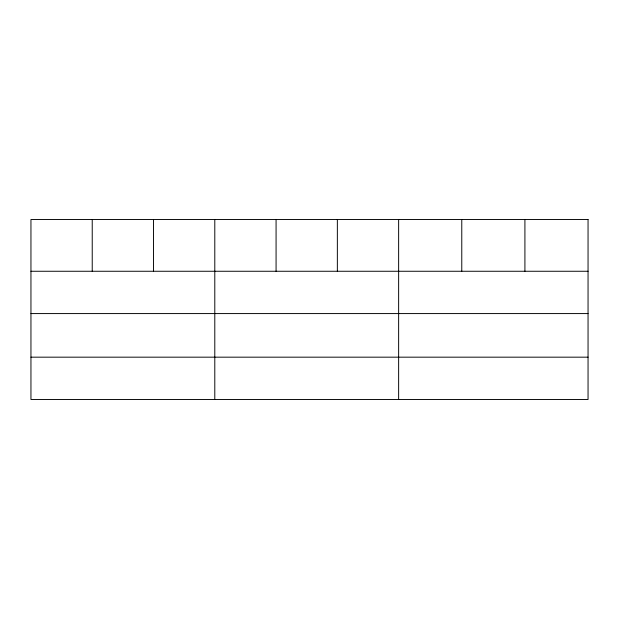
<?xml version="1.0" encoding="UTF-8"?>
<svg xmlns="http://www.w3.org/2000/svg" width="619" height="619" viewBox="0 0 619 619"><rect width="100%" height="100%" fill="white"/><g stroke="black" fill="none" stroke-linecap="round" stroke-linejoin="round"><path stroke-width="0.93" d="M30.95 271.261L588.05 271.261M30.95 313.578L588.05 313.578M30.95 357.171L588.05 357.171M524.912 219.513L524.912 271.261M461.774 219.513L461.774 271.261M398.636 219.513L398.636 399.487M337.355 219.513L337.355 271.261M276.074 219.513L276.074 271.261M214.793 219.513L214.793 399.487M153.512 219.513L153.512 271.261M92.231 219.513L92.231 271.261M588.05 219.513L30.95 219.513L30.95 399.487L588.05 399.487L588.05 219.513"/></g></svg>
